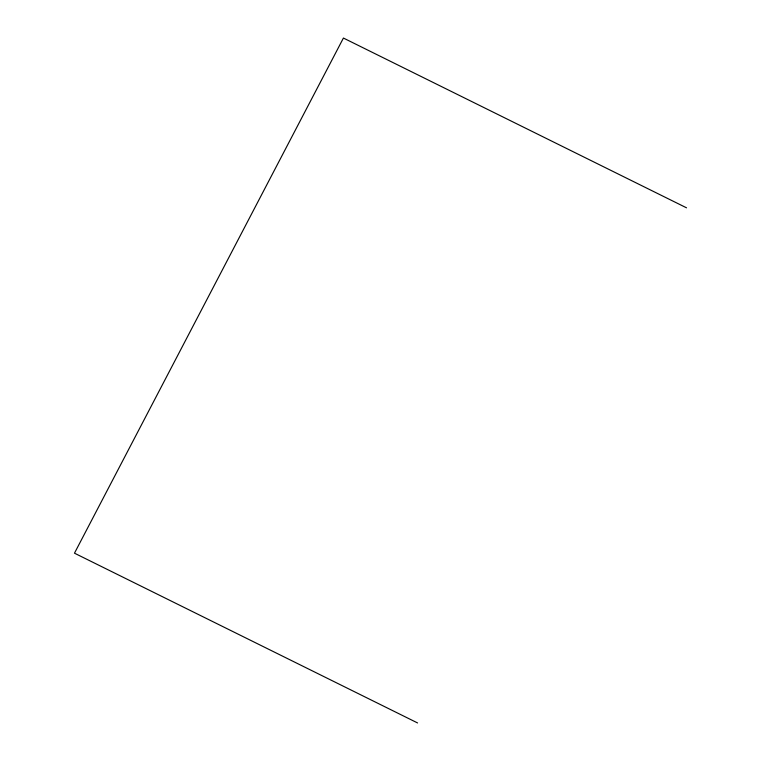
<?xml version="1.0" encoding="UTF-8"?>
<svg xmlns="http://www.w3.org/2000/svg" width="761" height="761" viewBox="0 0 761 761"><rect width="100%" height="100%" fill="white"/><g stroke="black" fill="none" stroke-linecap="round" stroke-linejoin="round"><path stroke-width="1.14" d="M686.527 207.82L343.42 38.05L74.473 553.18L417.58 722.95"/></g></svg>
